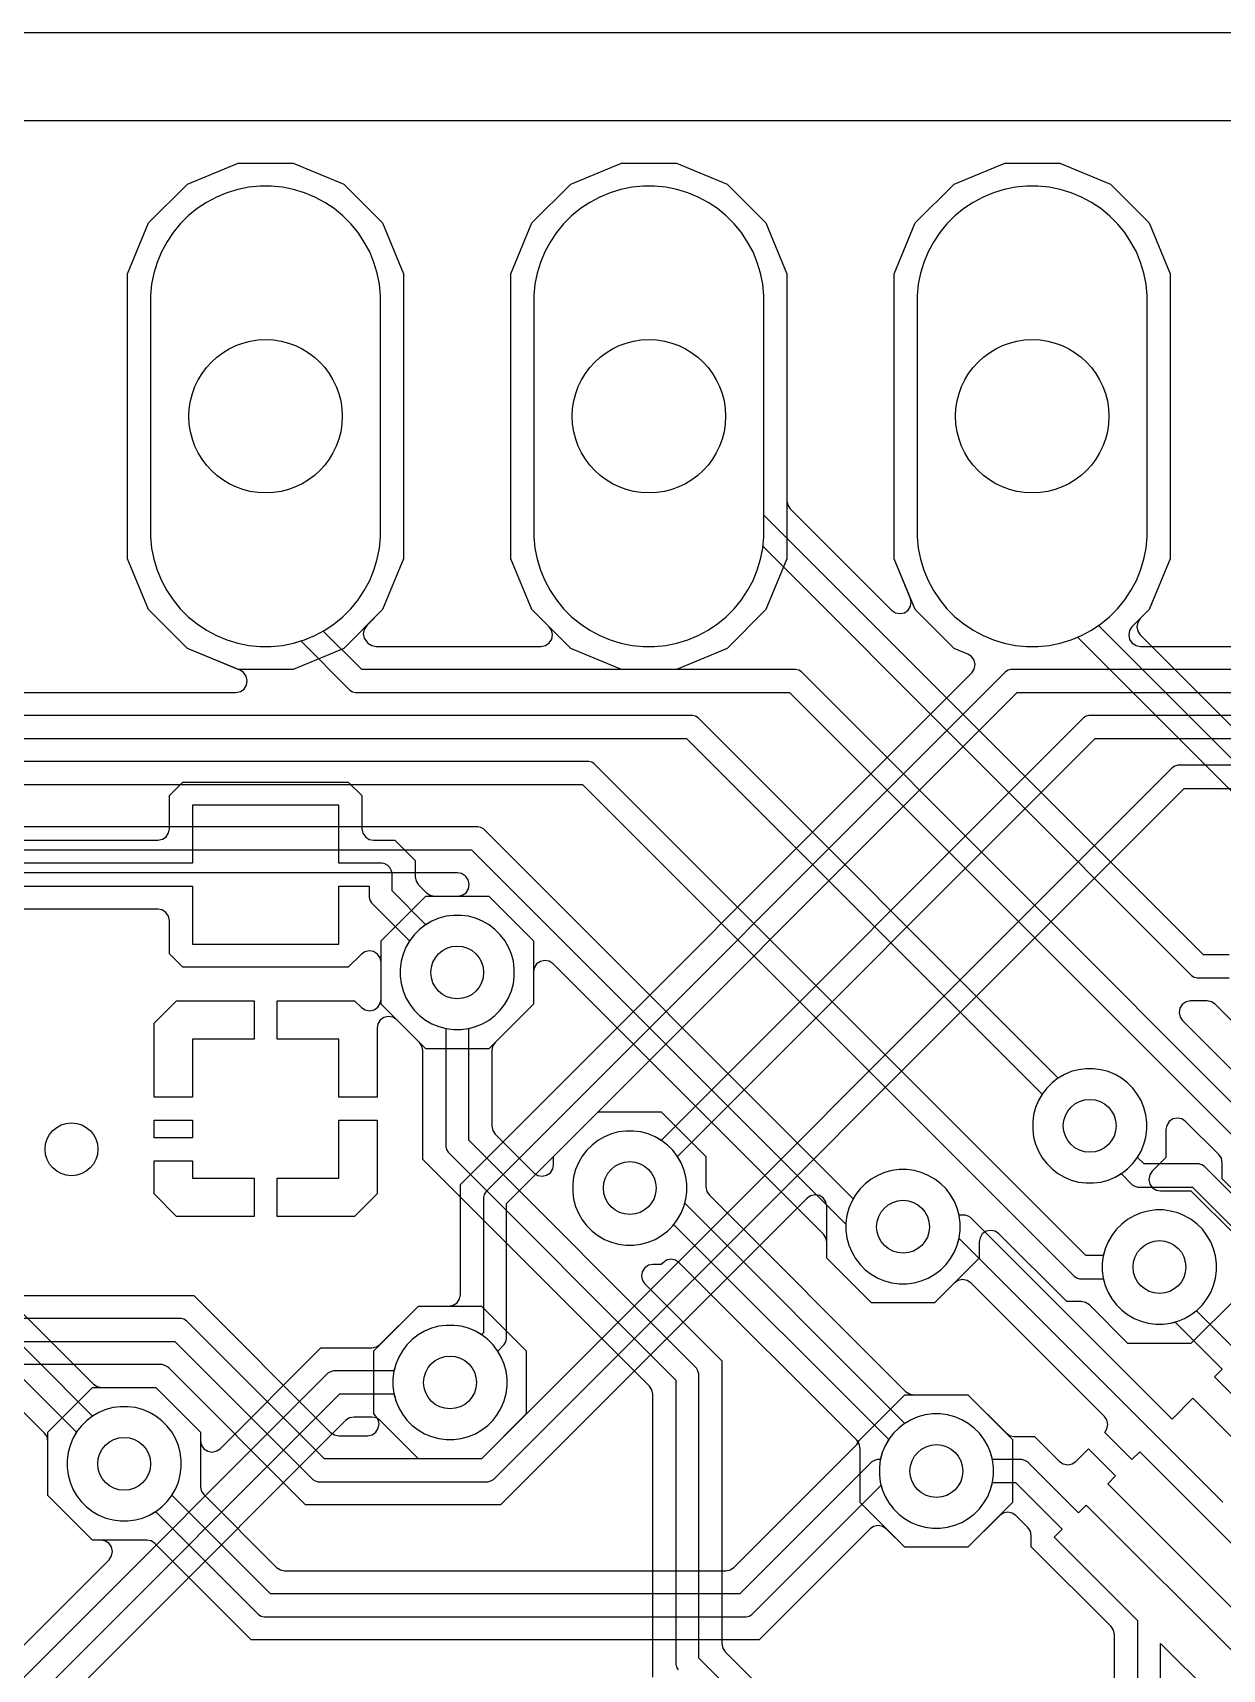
# Model space of a CAD drawing. Header units: millimetres. Extents: x 22.9 to 64.8, y 41.9 to 68.6.
# Drawn here: x 30.84 to 38.72, y 57.74 to 68.58 of the extents above; entities that cross this region are included whole.
import ezdxf

# ---------------------------------------------------------------- set-up
doc = ezdxf.new("R2010")
doc.units = ezdxf.units.MM

msp = doc.modelspace()

# ---------------------------------------------------------------- linework, layer by layer
at = {"layer": '16_copper'}
for points in [[(64.11, 67.996), (23.52, 67.996)], [(30.632, 64.211), (32.188, 64.211), (32.218, 64.217), (32.243, 64.234), (32.259, 64.26), (32.264, 64.29), (32.257, 64.319), (32.239, 64.344), (32.217, 64.358), (31.867, 64.503), (31.61, 64.76), (31.471, 65.096), (31.471, 66.984), (31.61, 67.32), (31.867, 67.577), (32.203, 67.716), (32.567, 67.716), (32.903, 67.577), (33.16, 67.32), (33.299, 66.984), (33.299, 65.096), (33.16, 64.76), (33.055, 64.654), (33.038, 64.629), (33.032, 64.599), (33.039, 64.57), (33.055, 64.547), (33.063, 64.538), (33.088, 64.522), (33.117, 64.516), (34.21, 64.516), (34.24, 64.522), (34.265, 64.539), (34.281, 64.565), (34.286, 64.595), (34.279, 64.624), (34.264, 64.646), (34.15, 64.76), (34.011, 65.096), (34.011, 66.984), (34.15, 67.32), (34.407, 67.577), (34.743, 67.716), (35.107, 67.716), (35.443, 67.577), (35.7, 67.32), (35.839, 66.984), (35.839, 65.48), (35.845, 65.451), (35.862, 65.427), (36.533, 64.755), (36.558, 64.738), (36.588, 64.733), (36.618, 64.739), (36.643, 64.757), (36.659, 64.783), (36.663, 64.813), (36.657, 64.838), (36.551, 65.096), (36.551, 66.984), (36.69, 67.32), (36.947, 67.577), (37.283, 67.716), (37.647, 67.716), (37.983, 67.577), (38.24, 67.32), (38.379, 66.984), (38.379, 65.096), (38.24, 64.76), (38.181, 64.701), (38.165, 64.676), (38.159, 64.646), (38.165, 64.616), (38.181, 64.593), (39.624, 63.151)], [(38.899, 61.384), (35.935, 64.348), (35.918, 64.358), (35.898, 64.364), (33.022, 64.364), (32.767, 64.618), (32.777, 64.624), (32.839, 64.665), (32.897, 64.713), (32.95, 64.766), (32.998, 64.824), (33.039, 64.886), (33.075, 64.952), (33.103, 65.021), (33.125, 65.093), (33.14, 65.166), (33.147, 65.241), (33.147, 66.839), (33.14, 66.914), (33.125, 66.987), (33.103, 67.059), (33.075, 67.128), (33.039, 67.194), (32.998, 67.256), (32.95, 67.314), (32.897, 67.367), (32.839, 67.415), (32.777, 67.456), (32.711, 67.492), (32.642, 67.52), (32.57, 67.542), (32.497, 67.557), (32.422, 67.564), (32.348, 67.564), (32.273, 67.557), (32.2, 67.542), (32.128, 67.52), (32.059, 67.492), (31.993, 67.456), (31.931, 67.415), (31.873, 67.367), (31.82, 67.314), (31.772, 67.256), (31.731, 67.194), (31.695, 67.128), (31.667, 67.059), (31.645, 66.987), (31.63, 66.914), (31.623, 66.839), (31.623, 65.241), (31.63, 65.166), (31.645, 65.093), (31.667, 65.021), (31.695, 64.952), (31.731, 64.886), (31.772, 64.824), (31.82, 64.766), (31.873, 64.713), (31.931, 64.665), (31.993, 64.624), (32.059, 64.588), (32.128, 64.56), (32.2, 64.538), (32.273, 64.523), (32.348, 64.516), (32.422, 64.516), (32.497, 64.523), (32.57, 64.538), (32.618, 64.552), (32.944, 64.226), (32.961, 64.216), (32.981, 64.211), (35.857, 64.211), (38.851, 61.217)], [(38.77, 62.473), (38.599, 62.473), (35.687, 65.386), (35.687, 66.839), (35.68, 66.914), (35.665, 66.987), (35.643, 67.059), (35.615, 67.128), (35.579, 67.194), (35.538, 67.256), (35.49, 67.314), (35.437, 67.367), (35.379, 67.415), (35.317, 67.456), (35.251, 67.492), (35.182, 67.52), (35.11, 67.542), (35.037, 67.557), (34.962, 67.564), (34.888, 67.564), (34.813, 67.557), (34.74, 67.542), (34.668, 67.52), (34.599, 67.492), (34.533, 67.456), (34.471, 67.415), (34.413, 67.367), (34.36, 67.314), (34.312, 67.256), (34.271, 67.194), (34.235, 67.128), (34.207, 67.059), (34.185, 66.987), (34.17, 66.914), (34.163, 66.839), (34.163, 65.241), (34.17, 65.166), (34.185, 65.093), (34.207, 65.021), (34.235, 64.952), (34.271, 64.886), (34.312, 64.824), (34.36, 64.766), (34.413, 64.713), (34.471, 64.665), (34.533, 64.624), (34.599, 64.588), (34.668, 64.56), (34.74, 64.538), (34.813, 64.523), (34.888, 64.516), (34.962, 64.516), (35.037, 64.523), (35.11, 64.538), (35.182, 64.56), (35.251, 64.588), (35.317, 64.624), (35.379, 64.665), (35.437, 64.713), (35.49, 64.766), (35.538, 64.824), (35.579, 64.886), (35.615, 64.952), (35.643, 65.021), (35.665, 65.093), (35.68, 65.166), (35.681, 65.177), (38.521, 62.336), (38.538, 62.326), (38.558, 62.321), (38.77, 62.321)], [(40.049, 62.51), (37.904, 64.655), (37.919, 64.665), (37.977, 64.713), (38.03, 64.766), (38.078, 64.824), (38.119, 64.886), (38.155, 64.952), (38.183, 65.021), (38.205, 65.093), (38.22, 65.166), (38.227, 65.241), (38.227, 66.839), (38.22, 66.914), (38.205, 66.987), (38.183, 67.059), (38.155, 67.128), (38.119, 67.194), (38.078, 67.256), (38.03, 67.314), (37.977, 67.367), (37.919, 67.415), (37.857, 67.456), (37.791, 67.492), (37.722, 67.52), (37.65, 67.542), (37.577, 67.557), (37.502, 67.564), (37.428, 67.564), (37.353, 67.557), (37.28, 67.542), (37.208, 67.52), (37.139, 67.492), (37.073, 67.456), (37.011, 67.415), (36.953, 67.367), (36.9, 67.314), (36.852, 67.256), (36.811, 67.194), (36.775, 67.128), (36.747, 67.059), (36.725, 66.987), (36.71, 66.914), (36.703, 66.839), (36.703, 65.241), (36.71, 65.166), (36.725, 65.093), (36.747, 65.021), (36.775, 64.952), (36.811, 64.886), (36.852, 64.824), (36.9, 64.766), (36.953, 64.713), (37.011, 64.665), (37.073, 64.624), (37.139, 64.588), (37.208, 64.56), (37.28, 64.538), (37.353, 64.523), (37.428, 64.516), (37.502, 64.516), (37.577, 64.523), (37.65, 64.538), (37.722, 64.56), (37.766, 64.578), (39.912, 62.432)], [(30.495, 63.906), (35.173, 63.906), (37.53, 61.55), (37.506, 61.509), (37.487, 61.463), (37.474, 61.415), (37.468, 61.366), (37.468, 61.316), (37.474, 61.267), (37.487, 61.219), (37.506, 61.173), (37.531, 61.13), (37.561, 61.091), (37.596, 61.056), (37.635, 61.026), (37.678, 61.001), (37.724, 60.982), (37.772, 60.969), (37.821, 60.963), (37.871, 60.963), (37.92, 60.969), (37.968, 60.982), (38.014, 61.001), (38.057, 61.026), (38.096, 61.056), (38.131, 61.091), (38.161, 61.13), (38.186, 61.173), (38.205, 61.219), (38.218, 61.267), (38.224, 61.316), (38.224, 61.366), (38.218, 61.415), (38.205, 61.463), (38.186, 61.509), (38.161, 61.552), (38.131, 61.591), (38.096, 61.626), (38.057, 61.656), (38.014, 61.681), (37.968, 61.7), (37.92, 61.713), (37.871, 61.719), (37.821, 61.719), (37.772, 61.713), (37.724, 61.7), (37.678, 61.681), (37.637, 61.657), (35.251, 64.044), (35.234, 64.054), (35.214, 64.059), (30.537, 64.059)], [(27.752, 63.602), (34.485, 63.602), (37.742, 60.345), (37.759, 60.335), (37.778, 60.329), (37.937, 60.329), (37.949, 60.284), (37.968, 60.238), (37.992, 60.195), (38.023, 60.156), (38.058, 60.121), (38.097, 60.091), (38.14, 60.066), (38.186, 60.047), (38.234, 60.034), (38.283, 60.027), (38.332, 60.027), (38.382, 60.034), (38.429, 60.047), (38.475, 60.066), (38.518, 60.091), (38.558, 60.121), (38.593, 60.156), (38.623, 60.195), (38.648, 60.238), (38.667, 60.284), (38.679, 60.332), (38.686, 60.381), (38.686, 60.43), (38.679, 60.48), (38.667, 60.527), (38.648, 60.573), (38.623, 60.616), (38.593, 60.656), (38.558, 60.691), (38.518, 60.721), (38.475, 60.746), (38.429, 60.765), (38.382, 60.777), (38.332, 60.784), (38.283, 60.784), (38.234, 60.777), (38.186, 60.765), (38.14, 60.746), (38.097, 60.721), (38.058, 60.691), (38.023, 60.656), (37.992, 60.616), (37.968, 60.573), (37.949, 60.527), (37.937, 60.482), (37.82, 60.482), (34.563, 63.739), (34.546, 63.749), (34.526, 63.754), (27.794, 63.754)], [(27.422, 63.17), (33.75, 63.17), (36.23, 60.69), (36.23, 60.649), (36.237, 60.599), (36.25, 60.552), (36.269, 60.506), (36.294, 60.463), (36.324, 60.423), (36.359, 60.388), (36.398, 60.358), (36.441, 60.333), (36.487, 60.314), (36.535, 60.302), (36.584, 60.295), (36.633, 60.295), (36.683, 60.302), (36.73, 60.314), (36.776, 60.333), (36.819, 60.358), (36.859, 60.388), (36.894, 60.423), (36.924, 60.463), (36.949, 60.506), (36.968, 60.552), (36.98, 60.599), (36.987, 60.649), (36.987, 60.698), (36.98, 60.747), (36.968, 60.795), (36.949, 60.841), (36.924, 60.884), (36.894, 60.923), (36.859, 60.958), (36.819, 60.988), (36.776, 61.013), (36.73, 61.032), (36.683, 61.045), (36.633, 61.052), (36.584, 61.052), (36.535, 61.045), (36.487, 61.032), (36.441, 61.013), (36.398, 60.988), (36.359, 60.958), (36.324, 60.923), (36.294, 60.884), (36.278, 60.858), (33.829, 63.307), (33.811, 63.317), (33.792, 63.322), (27.464, 63.322)], [(34.95, 57.69), (34.95, 59.564), (34.944, 59.593), (34.928, 59.618), (33.426, 61.119), (33.426, 61.84), (33.42, 61.869), (33.404, 61.893), (33.15, 62.148), (33.15, 62.566), (33.446, 62.862), (33.659, 62.862), (33.688, 62.868), (33.713, 62.885), (33.73, 62.911), (33.735, 62.941), (33.728, 62.97), (33.712, 62.992), (33.71, 62.995), (33.684, 63.012), (33.656, 63.017), (27.337, 63.017)], [(36.515, 56.556), (35.255, 57.817), (35.255, 59.7), (35.25, 59.719), (35.24, 59.737), (33.731, 61.246), (33.731, 61.986), (33.777, 61.998), (33.823, 62.017), (33.866, 62.042), (33.905, 62.072), (33.94, 62.107), (33.97, 62.146), (33.995, 62.189), (34.014, 62.235), (34.027, 62.283), (34.033, 62.332), (34.033, 62.382), (34.027, 62.431), (34.014, 62.479), (33.995, 62.525), (33.97, 62.568), (33.94, 62.607), (33.905, 62.642), (33.866, 62.672), (33.823, 62.697), (33.777, 62.716), (33.729, 62.729), (33.68, 62.735), (33.63, 62.735), (33.581, 62.729), (33.533, 62.716), (33.487, 62.697), (33.444, 62.672), (33.405, 62.642), (33.37, 62.607), (33.34, 62.568), (33.315, 62.525), (33.296, 62.479), (33.283, 62.431), (33.277, 62.382), (33.277, 62.332), (33.283, 62.283), (33.296, 62.235), (33.315, 62.189), (33.34, 62.146), (33.37, 62.107), (33.405, 62.072), (33.444, 62.042), (33.487, 62.017), (33.533, 61.998), (33.579, 61.986), (33.579, 61.204), (33.584, 61.185), (33.594, 61.167), (35.103, 59.658), (35.103, 57.775), (35.108, 57.756), (35.118, 57.738)], [(38.813, 60.196), (38.517, 59.9), (38.098, 59.9), (37.844, 60.155), (37.819, 60.171), (37.79, 60.177), (37.694, 60.177), (37.244, 60.627), (37.219, 60.643), (37.189, 60.649), (37.159, 60.643), (37.134, 60.625), (37.119, 60.599), (37.114, 60.573), (37.114, 60.464), (36.818, 60.168), (36.399, 60.168), (36.103, 60.464), (36.103, 60.57), (36.097, 60.599), (36.081, 60.624), (34.29, 62.414), (34.265, 62.431), (34.235, 62.437), (34.206, 62.43), (34.181, 62.413), (34.165, 62.387), (34.16, 62.361), (34.16, 62.148), (33.906, 61.893), (33.889, 61.868), (33.884, 61.84), (33.884, 61.34), (33.89, 61.311), (33.906, 61.286), (34.163, 61.03), (34.188, 61.013), (34.218, 61.007), (34.247, 61.014), (34.272, 61.031), (34.288, 61.057), (34.293, 61.083), (34.293, 61.138), (34.589, 61.434), (35.007, 61.434), (35.303, 61.138), (35.303, 60.937), (35.309, 60.907), (35.326, 60.883), (36.626, 59.583), (36.651, 59.566), (36.68, 59.56), (37.039, 59.56), (37.335, 59.264), (37.335, 58.846), (37.039, 58.55), (36.621, 58.55), (36.325, 58.846), (36.325, 59.205), (36.319, 59.235), (36.302, 59.259), (35.126, 60.435), (35.101, 60.452), (35.071, 60.458), (35.042, 60.451), (35.019, 60.435), (35.007, 60.424), (34.952, 60.424), (34.923, 60.418), (34.898, 60.401), (34.881, 60.375), (34.876, 60.345), (34.883, 60.316), (34.898, 60.294), (35.408, 59.785), (35.408, 57.911), (35.414, 57.882), (35.43, 57.857), (36.683, 56.604)], [(38.932, 61.892), (38.677, 62.146), (38.652, 62.163), (38.624, 62.169), (38.514, 62.169), (38.484, 62.163), (38.459, 62.145), (38.443, 62.12), (38.438, 62.09), (38.445, 62.061), (38.46, 62.039), (38.853, 61.646)], [(39.02, 60.695), (38.724, 60.991), (38.724, 61.097), (38.718, 61.126), (38.702, 61.151), (38.481, 61.371), (38.456, 61.388), (38.426, 61.393), (38.397, 61.387), (38.372, 61.369), (38.356, 61.343), (38.351, 61.317), (38.351, 61.132), (38.26, 61.041), (38.244, 61.016), (38.238, 60.986), (38.245, 60.956), (38.262, 60.931), (38.288, 60.916), (38.314, 60.911), (38.517, 60.911), (38.813, 60.615)], [(30.161, 60.713), (31.244, 59.631), (31.269, 59.614), (31.298, 59.608), (31.657, 59.608), (31.953, 59.312), (31.953, 59.257), (31.959, 59.228), (31.976, 59.203), (32.002, 59.186), (32.032, 59.181), (32.061, 59.188), (32.083, 59.203), (32.75, 59.871), (33.09, 59.871), (33.119, 59.877), (33.143, 59.893), (33.398, 60.147), (33.816, 60.147), (34.112, 59.851), (34.112, 59.433), (33.816, 59.137), (33.398, 59.137), (33.143, 59.391), (33.118, 59.408), (33.09, 59.413), (32.971, 59.413), (32.941, 59.407), (32.917, 59.391), (27.273, 53.746)], [(30.035, 60.409), (31.132, 59.312), (31.108, 59.271), (31.089, 59.225), (31.076, 59.177), (31.07, 59.128), (31.07, 59.078), (31.076, 59.029), (31.089, 58.981), (31.108, 58.935), (31.133, 58.893), (31.163, 58.853), (31.198, 58.818), (31.237, 58.788), (31.28, 58.763), (31.326, 58.744), (31.374, 58.731), (31.423, 58.725), (31.473, 58.725), (31.522, 58.731), (31.57, 58.744), (31.616, 58.763), (31.658, 58.788), (31.698, 58.818), (31.733, 58.853), (31.763, 58.893), (31.788, 58.935), (31.807, 58.981), (31.82, 59.029), (31.826, 59.078), (31.826, 59.128), (31.82, 59.177), (31.807, 59.225), (31.788, 59.271), (31.763, 59.314), (31.733, 59.353), (31.698, 59.388), (31.658, 59.418), (31.616, 59.443), (31.57, 59.462), (31.522, 59.475), (31.473, 59.481), (31.423, 59.481), (31.374, 59.475), (31.326, 59.462), (31.28, 59.443), (31.239, 59.419), (30.113, 60.546)], [(27.106, 54.226), (31.348, 58.468), (31.364, 58.493), (31.37, 58.523), (31.363, 58.553), (31.346, 58.577), (31.32, 58.593), (31.294, 58.598), (31.239, 58.598), (30.943, 58.894), (30.943, 59.253), (30.937, 59.283), (30.92, 59.307), (29.994, 60.234)], [(27.225, 53.914), (32.876, 59.566), (33.236, 59.566), (33.248, 59.52), (33.267, 59.474), (33.292, 59.431), (33.322, 59.392), (33.357, 59.357), (33.396, 59.327), (33.439, 59.302), (33.485, 59.283), (33.533, 59.27), (33.582, 59.264), (33.632, 59.264), (33.681, 59.27), (33.729, 59.283), (33.775, 59.302), (33.817, 59.327), (33.857, 59.357), (33.892, 59.392), (33.922, 59.431), (33.947, 59.474), (33.966, 59.52), (33.979, 59.568), (33.985, 59.617), (33.985, 59.667), (33.979, 59.716), (33.966, 59.764), (33.947, 59.81), (33.922, 59.852), (33.892, 59.892), (33.857, 59.927), (33.817, 59.957), (33.775, 59.982), (33.729, 60.001), (33.681, 60.014), (33.632, 60.02), (33.582, 60.02), (33.533, 60.014), (33.485, 60.001), (33.439, 59.982), (33.396, 59.957), (33.357, 59.927), (33.322, 59.892), (33.292, 59.852), (33.267, 59.81), (33.248, 59.764), (33.236, 59.718), (32.835, 59.718), (32.816, 59.713), (32.798, 59.703), (27.146, 54.051)]]:
    msp.add_lwpolyline(points, dxfattribs=at)
msp.add_lwpolyline([(36.904, 58.683), (36.952, 58.696), (36.998, 58.715), (37.041, 58.74), (37.08, 58.77), (37.115, 58.805), (37.145, 58.844), (37.17, 58.887), (37.189, 58.933), (37.202, 58.981), (37.208, 59.03), (37.208, 59.08), (37.202, 59.129), (37.189, 59.177), (37.17, 59.223), (37.145, 59.266), (37.115, 59.305), (37.08, 59.34), (37.041, 59.37), (36.998, 59.395), (36.952, 59.414), (36.904, 59.427), (36.855, 59.433), (36.805, 59.433), (36.756, 59.427), (36.708, 59.414), (36.662, 59.395), (36.621, 59.371), (35.163, 60.83), (35.17, 60.855), (35.176, 60.904), (35.176, 60.954), (35.17, 61.003), (35.157, 61.051), (35.138, 61.097), (35.113, 61.14), (35.083, 61.179), (35.048, 61.214), (35.009, 61.244), (34.966, 61.269), (34.92, 61.288), (34.872, 61.301), (34.823, 61.307), (34.773, 61.307), (34.724, 61.301), (34.676, 61.288), (34.63, 61.269), (34.587, 61.244), (34.548, 61.214), (34.513, 61.179), (34.483, 61.14), (34.458, 61.097), (34.439, 61.051), (34.426, 61.003), (34.42, 60.954), (34.42, 60.904), (34.426, 60.855), (34.439, 60.807), (34.458, 60.762), (34.483, 60.719), (34.513, 60.679), (34.548, 60.644), (34.587, 60.614), (34.63, 60.589), (34.676, 60.57), (34.724, 60.557), (34.773, 60.551), (34.823, 60.551), (34.872, 60.557), (34.92, 60.57), (34.966, 60.589), (35.009, 60.614), (35.048, 60.644), (35.083, 60.679), (35.089, 60.688), (36.514, 59.264), (36.49, 59.223), (36.471, 59.177), (36.458, 59.129), (36.452, 59.08), (36.452, 59.03), (36.458, 58.981), (36.471, 58.933), (36.49, 58.887), (36.515, 58.844), (36.545, 58.805), (36.58, 58.77), (36.619, 58.74), (36.662, 58.715), (36.708, 58.696), (36.756, 58.683), (36.805, 58.677), (36.855, 58.677)], close=True, dxfattribs=at)
at = {"layer": '1_copper'}
for points in [[(64.11, 67.996), (23.52, 67.996)], [(29.547, 60.218), (31.91, 60.218), (32.816, 59.311), (32.841, 59.295), (32.87, 59.289), (33.061, 59.289), (33.091, 59.295), (33.116, 59.312), (33.132, 59.338), (33.137, 59.368), (33.13, 59.397), (33.115, 59.419), (33.102, 59.433), (33.102, 59.851), (33.398, 60.147), (33.6, 60.147), (33.629, 60.153), (33.654, 60.17), (33.671, 60.196), (33.676, 60.223), (33.676, 60.953), (37.064, 64.34), (37.081, 64.366), (37.086, 64.396), (37.08, 64.425), (37.062, 64.45), (37.039, 64.465), (36.947, 64.503), (36.69, 64.76), (36.551, 65.096), (36.551, 66.984), (36.69, 67.32), (36.947, 67.577), (37.283, 67.716), (37.647, 67.716), (37.983, 67.577), (38.24, 67.32), (38.379, 66.984), (38.379, 65.096), (38.24, 64.76), (38.126, 64.646), (38.109, 64.621), (38.104, 64.591), (38.11, 64.561), (38.128, 64.537), (38.154, 64.521), (38.18, 64.516), (39.29, 64.516)], [(42.938, 64.364), (37.324, 64.364), (37.305, 64.358), (37.287, 64.348), (33.844, 60.905), (33.834, 60.887), (33.828, 60.868), (33.828, 59.971), (33.815, 59.958), (33.775, 59.982), (33.729, 60.001), (33.681, 60.014), (33.632, 60.02), (33.582, 60.02), (33.533, 60.014), (33.485, 60.001), (33.439, 59.982), (33.396, 59.957), (33.357, 59.927), (33.322, 59.892), (33.292, 59.852), (33.267, 59.81), (33.248, 59.764), (33.235, 59.716), (33.229, 59.667), (33.229, 59.617), (33.235, 59.568), (33.248, 59.52), (33.267, 59.474), (33.292, 59.431), (33.322, 59.392), (33.357, 59.357), (33.396, 59.327), (33.439, 59.302), (33.485, 59.283), (33.533, 59.27), (33.582, 59.264), (33.632, 59.264), (33.681, 59.27), (33.729, 59.283), (33.775, 59.302), (33.817, 59.327), (33.857, 59.357), (33.892, 59.392), (33.922, 59.431), (33.947, 59.474), (33.966, 59.52), (33.979, 59.568), (33.985, 59.617), (33.985, 59.667), (33.979, 59.716), (33.966, 59.764), (33.947, 59.81), (33.923, 59.85), (33.966, 59.893), (33.976, 59.91), (33.981, 59.93), (33.981, 60.826), (37.366, 64.211), (42.896, 64.211)], [(42.351, 64.059), (37.841, 64.059), (37.822, 64.054), (37.805, 64.044), (35.007, 61.245), (34.966, 61.269), (34.92, 61.288), (34.872, 61.301), (34.823, 61.307), (34.773, 61.307), (34.724, 61.301), (34.676, 61.288), (34.63, 61.269), (34.587, 61.244), (34.548, 61.214), (34.513, 61.179), (34.483, 61.14), (34.458, 61.097), (34.439, 61.051), (34.426, 61.003), (34.42, 60.954), (34.42, 60.904), (34.426, 60.855), (34.439, 60.807), (34.458, 60.762), (34.483, 60.719), (34.513, 60.679), (34.548, 60.644), (34.587, 60.614), (34.63, 60.589), (34.676, 60.57), (34.724, 60.557), (34.773, 60.551), (34.823, 60.551), (34.872, 60.557), (34.92, 60.57), (34.966, 60.589), (35.009, 60.614), (35.048, 60.644), (35.083, 60.679), (35.113, 60.719), (35.138, 60.762), (35.157, 60.807), (35.17, 60.855), (35.176, 60.904), (35.176, 60.954), (35.17, 61.003), (35.157, 61.051), (35.138, 61.097), (35.114, 61.138), (37.883, 63.906), (42.309, 63.906)], [(41.447, 63.729), (38.43, 63.729), (38.41, 63.723), (38.393, 63.713), (33.816, 59.137), (32.775, 59.137), (31.862, 60.05), (31.844, 60.06), (31.825, 60.065), (29.245, 60.065)], [(30.561, 63.233), (31.671, 63.233), (31.701, 63.239), (31.726, 63.256), (31.742, 63.282), (31.748, 63.309), (31.748, 63.528), (31.837, 63.617), (32.933, 63.617), (33.023, 63.528), (33.023, 63.309), (33.029, 63.28), (33.046, 63.255), (33.071, 63.238), (33.099, 63.233), (33.242, 63.233), (33.376, 63.099), (33.376, 62.991), (33.382, 62.962), (33.398, 62.937), (33.451, 62.885), (33.476, 62.868), (33.505, 62.862), (33.864, 62.862), (34.16, 62.566), (34.16, 62.148), (33.864, 61.852), (33.446, 61.852), (33.254, 62.043), (33.229, 62.06), (33.199, 62.066), (33.169, 62.059), (33.145, 62.042), (33.129, 62.016), (33.124, 61.989), (33.124, 61.532), (32.87, 61.532), (32.87, 61.916), (32.461, 61.916), (32.461, 62.17), (32.975, 62.17), (33.02, 62.125), (33.045, 62.109), (33.075, 62.103), (33.104, 62.11), (33.129, 62.127), (33.145, 62.153), (33.15, 62.179), (33.15, 62.424), (33.144, 62.454), (33.127, 62.479), (33.101, 62.495), (33.071, 62.501), (33.042, 62.494), (33.02, 62.478), (32.933, 62.392), (31.837, 62.392), (31.748, 62.481), (31.748, 62.7), (31.741, 62.73), (31.724, 62.755), (31.699, 62.771), (31.671, 62.776), (30.561, 62.776)], [(29.287, 59.913), (31.783, 59.913), (32.697, 59), (32.714, 58.99), (32.734, 58.984), (33.858, 58.984), (33.877, 58.99), (33.895, 59), (38.471, 63.576), (41.405, 63.576)], [(30.332, 62.928), (31.9, 62.928), (31.9, 62.544), (32.87, 62.544), (32.87, 62.928), (33.071, 62.928), (33.071, 62.855), (33.076, 62.836), (33.086, 62.818), (33.339, 62.566), (33.315, 62.525), (33.296, 62.479), (33.283, 62.431), (33.277, 62.382), (33.277, 62.332), (33.283, 62.283), (33.296, 62.235), (33.315, 62.189), (33.34, 62.146), (33.37, 62.107), (33.405, 62.072), (33.444, 62.042), (33.487, 62.017), (33.533, 61.998), (33.581, 61.985), (33.63, 61.979), (33.68, 61.979), (33.729, 61.985), (33.777, 61.998), (33.823, 62.017), (33.866, 62.042), (33.905, 62.072), (33.94, 62.107), (33.97, 62.146), (33.995, 62.189), (34.014, 62.235), (34.027, 62.283), (34.033, 62.332), (34.033, 62.382), (34.027, 62.431), (34.014, 62.479), (33.995, 62.525), (33.97, 62.568), (33.94, 62.607), (33.905, 62.642), (33.866, 62.672), (33.823, 62.697), (33.777, 62.716), (33.729, 62.729), (33.68, 62.735), (33.63, 62.735), (33.581, 62.729), (33.533, 62.716), (33.487, 62.697), (33.446, 62.673), (33.223, 62.897), (33.223, 63.015), (33.218, 63.034), (33.208, 63.051), (33.194, 63.066), (33.176, 63.076), (33.157, 63.081), (32.87, 63.081), (32.87, 63.465), (31.9, 63.465), (31.9, 63.081), (30.332, 63.081)], [(39.13, 60.549), (38.606, 61.073), (38.588, 61.083), (38.569, 61.089), (38.206, 61.089), (38.162, 61.132), (38.186, 61.173), (38.205, 61.219), (38.218, 61.267), (38.224, 61.316), (38.224, 61.366), (38.218, 61.415), (38.205, 61.463), (38.186, 61.509), (38.161, 61.552), (38.131, 61.591), (38.096, 61.626), (38.057, 61.656), (38.014, 61.681), (37.968, 61.7), (37.92, 61.713), (37.871, 61.719), (37.821, 61.719), (37.772, 61.713), (37.724, 61.7), (37.678, 61.681), (37.635, 61.656), (37.596, 61.626), (37.561, 61.591), (37.531, 61.552), (37.506, 61.509), (37.487, 61.463), (37.474, 61.415), (37.468, 61.366), (37.468, 61.316), (37.474, 61.267), (37.487, 61.219), (37.506, 61.173), (37.531, 61.13), (37.561, 61.091), (37.596, 61.056), (37.635, 61.026), (37.678, 61.001), (37.724, 60.982), (37.772, 60.969), (37.821, 60.963), (37.871, 60.963), (37.92, 60.969), (37.968, 60.982), (38.014, 61.001), (38.055, 61.025), (38.128, 60.951), (38.145, 60.941), (38.165, 60.936), (38.527, 60.936), (39.052, 60.412)], [(39.573, 58.494), (38.53, 59.537), (38.392, 59.399), (37.057, 60.734), (37.04, 60.744), (37.02, 60.75), (36.98, 60.75), (36.968, 60.795), (36.949, 60.841), (36.924, 60.884), (36.894, 60.923), (36.859, 60.958), (36.819, 60.988), (36.776, 61.013), (36.73, 61.032), (36.683, 61.045), (36.633, 61.052), (36.584, 61.052), (36.535, 61.045), (36.487, 61.032), (36.441, 61.013), (36.398, 60.988), (36.359, 60.958), (36.324, 60.923), (36.294, 60.884), (36.269, 60.841), (36.25, 60.795), (36.237, 60.747), (36.23, 60.698), (36.23, 60.649), (36.237, 60.599), (36.25, 60.552), (36.269, 60.506), (36.294, 60.463), (36.324, 60.423), (36.359, 60.388), (36.398, 60.358), (36.441, 60.333), (36.487, 60.314), (36.535, 60.302), (36.584, 60.295), (36.633, 60.295), (36.683, 60.302), (36.73, 60.314), (36.776, 60.333), (36.819, 60.358), (36.859, 60.388), (36.894, 60.423), (36.924, 60.463), (36.949, 60.506), (36.968, 60.552), (36.98, 60.596), (38.727, 58.848)], [(39.22, 58.14), (38.177, 59.183), (38.125, 59.131), (37.945, 59.311), (37.96, 59.334), (37.966, 59.364), (37.959, 59.394), (37.943, 59.417), (37.059, 60.301), (37.034, 60.318), (37.004, 60.324), (36.974, 60.317), (36.951, 60.301), (36.818, 60.168), (36.399, 60.168), (36.103, 60.464), (36.103, 60.809), (36.097, 60.839), (36.08, 60.864), (36.055, 60.88), (36.025, 60.885), (35.995, 60.878), (35.973, 60.863), (33.942, 58.832), (32.649, 58.832), (31.743, 59.738), (31.743, 59.738), (31.736, 59.745), (31.718, 59.755), (31.699, 59.761), (29.382, 59.761)], [(38.832, 59.838), (38.553, 60.117), (38.558, 60.121), (38.593, 60.156), (38.623, 60.195), (38.648, 60.238), (38.667, 60.284), (38.679, 60.332), (38.686, 60.381), (38.686, 60.43), (38.679, 60.48), (38.667, 60.527), (38.648, 60.573), (38.623, 60.616), (38.593, 60.656), (38.558, 60.691), (38.518, 60.721), (38.475, 60.746), (38.429, 60.765), (38.382, 60.777), (38.332, 60.784), (38.283, 60.784), (38.234, 60.777), (38.186, 60.765), (38.14, 60.746), (38.097, 60.721), (38.058, 60.691), (38.023, 60.656), (37.992, 60.616), (37.968, 60.573), (37.949, 60.527), (37.936, 60.48), (37.929, 60.43), (37.929, 60.381), (37.936, 60.332), (37.949, 60.284), (37.968, 60.238), (37.992, 60.195), (38.023, 60.156), (38.058, 60.121), (38.097, 60.091), (38.14, 60.066), (38.186, 60.047), (38.234, 60.034), (38.283, 60.027), (38.332, 60.027), (38.382, 60.034), (38.412, 60.042), (38.724, 59.73), (38.672, 59.678), (39.715, 58.635)], [(38.01, 56.403), (38.01, 57.972), (38.004, 58.001), (37.988, 58.025), (37.459, 58.554), (37.459, 58.627), (37.453, 58.657), (37.436, 58.681), (37.357, 58.76), (37.332, 58.777), (37.302, 58.783), (37.273, 58.776), (37.25, 58.76), (37.039, 58.55), (36.621, 58.55), (36.498, 58.673), (36.473, 58.689), (36.443, 58.695), (36.413, 58.689), (36.39, 58.673), (35.655, 57.937), (32.29, 57.937), (31.652, 58.576), (31.627, 58.592), (31.598, 58.598), (31.239, 58.598), (30.943, 58.894), (30.943, 59.312), (31.239, 59.608), (31.657, 59.608), (31.953, 59.312), (31.953, 58.953), (31.959, 58.923), (31.975, 58.899), (32.457, 58.417), (32.483, 58.4), (32.511, 58.395), (35.434, 58.395), (35.463, 58.401), (35.488, 58.417), (36.302, 59.232), (36.319, 59.257), (36.32, 59.259), (36.621, 59.56), (37.039, 59.56), (37.294, 59.306), (37.319, 59.289), (37.347, 59.284), (37.481, 59.284), (37.645, 59.119), (37.671, 59.102), (37.701, 59.096), (37.73, 59.103), (37.753, 59.119), (37.837, 59.203), (38.017, 59.023), (37.965, 58.971), (39.008, 57.928)], [(38.866, 57.787), (37.823, 58.83), (37.771, 58.778), (37.433, 59.116), (37.415, 59.126), (37.396, 59.131), (37.201, 59.131), (37.189, 59.177), (37.17, 59.223), (37.145, 59.266), (37.115, 59.305), (37.08, 59.34), (37.041, 59.37), (36.998, 59.395), (36.952, 59.414), (36.904, 59.427), (36.855, 59.433), (36.805, 59.433), (36.756, 59.427), (36.708, 59.414), (36.662, 59.395), (36.619, 59.37), (36.58, 59.34), (36.545, 59.305), (36.515, 59.266), (36.49, 59.223), (36.471, 59.177), (36.459, 59.131), (36.439, 59.131), (36.42, 59.126), (36.402, 59.116), (35.528, 58.242), (32.417, 58.242), (31.764, 58.895), (31.788, 58.935), (31.807, 58.981), (31.82, 59.029), (31.826, 59.078), (31.826, 59.128), (31.82, 59.177), (31.807, 59.225), (31.788, 59.271), (31.763, 59.314), (31.733, 59.353), (31.698, 59.388), (31.658, 59.418), (31.616, 59.443), (31.57, 59.462), (31.522, 59.475), (31.473, 59.481), (31.423, 59.481), (31.374, 59.475), (31.326, 59.462), (31.28, 59.443), (31.237, 59.418), (31.198, 59.388), (31.163, 59.353), (31.133, 59.314), (31.108, 59.271), (31.089, 59.225), (31.076, 59.177), (31.07, 59.128), (31.07, 59.078), (31.076, 59.029), (31.089, 58.981), (31.108, 58.935), (31.133, 58.893), (31.163, 58.853), (31.198, 58.818), (31.237, 58.788), (31.28, 58.763), (31.326, 58.744), (31.374, 58.731), (31.423, 58.725), (31.473, 58.725), (31.522, 58.731), (31.57, 58.744), (31.616, 58.763), (31.656, 58.787), (32.338, 58.105), (32.356, 58.095), (32.375, 58.09), (35.57, 58.09), (35.589, 58.095), (35.607, 58.105), (36.463, 58.962), (36.471, 58.933), (36.49, 58.887), (36.515, 58.844), (36.545, 58.805), (36.58, 58.77), (36.619, 58.74), (36.662, 58.715), (36.708, 58.696), (36.756, 58.683), (36.805, 58.677), (36.855, 58.677), (36.904, 58.683), (36.952, 58.696), (36.998, 58.715), (37.041, 58.74), (37.08, 58.77), (37.115, 58.805), (37.145, 58.844), (37.17, 58.887), (37.189, 58.933), (37.201, 58.979), (37.354, 58.979), (37.663, 58.67), (37.611, 58.618), (38.163, 58.066), (38.163, 56.234)], [(38.315, 56.386), (38.315, 57.914), (38.654, 57.575)]]:
    msp.add_lwpolyline(points, dxfattribs=at)
for points in [[(32.203, 64.364), (31.867, 64.503), (31.61, 64.76), (31.471, 65.096), (31.471, 66.984), (31.61, 67.32), (31.867, 67.577), (32.203, 67.716), (32.567, 67.716), (32.903, 67.577), (33.16, 67.32), (33.299, 66.984), (33.299, 65.096), (33.16, 64.76), (32.903, 64.503), (32.567, 64.364)], [(34.743, 64.364), (34.407, 64.503), (34.15, 64.76), (34.011, 65.096), (34.011, 66.984), (34.15, 67.32), (34.407, 67.577), (34.743, 67.716), (35.107, 67.716), (35.443, 67.577), (35.7, 67.32), (35.839, 66.984), (35.839, 65.096), (35.7, 64.76), (35.443, 64.503), (35.107, 64.364)], [(32.497, 64.523), (32.57, 64.538), (32.642, 64.56), (32.711, 64.588), (32.777, 64.624), (32.839, 64.665), (32.897, 64.713), (32.95, 64.766), (32.998, 64.824), (33.039, 64.886), (33.075, 64.952), (33.103, 65.021), (33.125, 65.093), (33.14, 65.166), (33.147, 65.241), (33.147, 66.839), (33.14, 66.914), (33.125, 66.987), (33.103, 67.059), (33.075, 67.128), (33.039, 67.194), (32.998, 67.256), (32.95, 67.314), (32.897, 67.367), (32.839, 67.415), (32.777, 67.456), (32.711, 67.492), (32.642, 67.52), (32.57, 67.542), (32.497, 67.557), (32.422, 67.564), (32.348, 67.564), (32.273, 67.557), (32.2, 67.542), (32.128, 67.52), (32.059, 67.492), (31.993, 67.456), (31.931, 67.415), (31.873, 67.367), (31.82, 67.314), (31.772, 67.256), (31.731, 67.194), (31.695, 67.128), (31.667, 67.059), (31.645, 66.987), (31.63, 66.914), (31.623, 66.839), (31.623, 65.241), (31.63, 65.166), (31.645, 65.093), (31.667, 65.021), (31.695, 64.952), (31.731, 64.886), (31.772, 64.824), (31.82, 64.766), (31.873, 64.713), (31.931, 64.665), (31.993, 64.624), (32.059, 64.588), (32.128, 64.56), (32.2, 64.538), (32.273, 64.523), (32.348, 64.516), (32.422, 64.516)], [(35.037, 64.523), (35.11, 64.538), (35.182, 64.56), (35.251, 64.588), (35.317, 64.624), (35.379, 64.665), (35.437, 64.713), (35.49, 64.766), (35.538, 64.824), (35.579, 64.886), (35.615, 64.952), (35.643, 65.021), (35.665, 65.093), (35.68, 65.166), (35.687, 65.241), (35.687, 66.839), (35.68, 66.914), (35.665, 66.987), (35.643, 67.059), (35.615, 67.128), (35.579, 67.194), (35.538, 67.256), (35.49, 67.314), (35.437, 67.367), (35.379, 67.415), (35.317, 67.456), (35.251, 67.492), (35.182, 67.52), (35.11, 67.542), (35.037, 67.557), (34.962, 67.564), (34.888, 67.564), (34.813, 67.557), (34.74, 67.542), (34.668, 67.52), (34.599, 67.492), (34.533, 67.456), (34.471, 67.415), (34.413, 67.367), (34.36, 67.314), (34.312, 67.256), (34.271, 67.194), (34.235, 67.128), (34.207, 67.059), (34.185, 66.987), (34.17, 66.914), (34.163, 66.839), (34.163, 65.241), (34.17, 65.166), (34.185, 65.093), (34.207, 65.021), (34.235, 64.952), (34.271, 64.886), (34.312, 64.824), (34.36, 64.766), (34.413, 64.713), (34.471, 64.665), (34.533, 64.624), (34.599, 64.588), (34.668, 64.56), (34.74, 64.538), (34.813, 64.523), (34.888, 64.516), (34.962, 64.516)], [(37.577, 64.523), (37.65, 64.538), (37.722, 64.56), (37.791, 64.588), (37.857, 64.624), (37.919, 64.665), (37.977, 64.713), (38.03, 64.766), (38.078, 64.824), (38.119, 64.886), (38.155, 64.952), (38.183, 65.021), (38.205, 65.093), (38.22, 65.166), (38.227, 65.241), (38.227, 66.839), (38.22, 66.914), (38.205, 66.987), (38.183, 67.059), (38.155, 67.128), (38.119, 67.194), (38.078, 67.256), (38.03, 67.314), (37.977, 67.367), (37.919, 67.415), (37.857, 67.456), (37.791, 67.492), (37.722, 67.52), (37.65, 67.542), (37.577, 67.557), (37.502, 67.564), (37.428, 67.564), (37.353, 67.557), (37.28, 67.542), (37.208, 67.52), (37.139, 67.492), (37.073, 67.456), (37.011, 67.415), (36.953, 67.367), (36.9, 67.314), (36.852, 67.256), (36.811, 67.194), (36.775, 67.128), (36.747, 67.059), (36.725, 66.987), (36.71, 66.914), (36.703, 66.839), (36.703, 65.241), (36.71, 65.166), (36.725, 65.093), (36.747, 65.021), (36.775, 64.952), (36.811, 64.886), (36.852, 64.824), (36.9, 64.766), (36.953, 64.713), (37.011, 64.665), (37.073, 64.624), (37.139, 64.588), (37.208, 64.56), (37.28, 64.538), (37.353, 64.523), (37.428, 64.516), (37.502, 64.516)], [(31.646, 61.532), (31.646, 62.021), (31.795, 62.17), (32.309, 62.17), (32.309, 61.916), (31.9, 61.916), (31.9, 61.532)], [(31.646, 61.262), (31.646, 61.379), (31.9, 61.379), (31.9, 61.262)], [(32.461, 60.741), (32.461, 60.995), (32.87, 60.995), (32.87, 61.379), (33.124, 61.379), (33.124, 60.89), (32.975, 60.741)], [(31.795, 60.741), (31.646, 60.89), (31.646, 61.11), (31.9, 61.11), (31.9, 60.995), (32.309, 60.995), (32.309, 60.741)]]:
    msp.add_lwpolyline(points, close=True, dxfattribs=at)
at = {"layer": 'drills_PTH'}
for centre in [(32.385, 66.04), (34.925, 66.04), (37.465, 66.04)]:
    msp.add_circle(centre, 0.508, dxfattribs=at)
at = {"layer": 'drills_via_1_16'}
for centre in [(33.655, 62.357), (37.846, 61.341), (31.099, 61.186), (34.798, 60.929), (36.609, 60.673), (38.308, 60.406), (33.607, 59.642), (31.448, 59.103), (36.83, 59.055)]:
    msp.add_circle(centre, 0.175, dxfattribs=at)
at = {"layer": 'outline'}
msp.add_lwpolyline([(22.86, 41.91), (64.77, 41.91), (64.77, 68.58), (22.86, 68.58), (22.86, 41.91)], close=True, dxfattribs=at)

doc.saveas('drawing.dxf')
